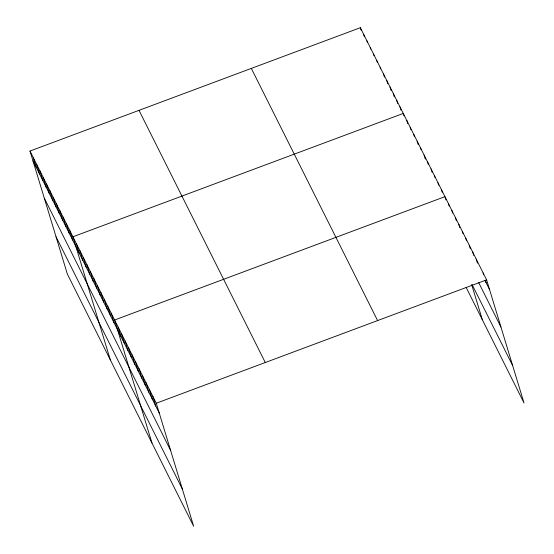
<?xml version="1.0" encoding="UTF-8"?>
<svg xmlns="http://www.w3.org/2000/svg" width="554" height="554" viewBox="0 0 554 554"><rect width="100%" height="100%" fill="white"/><g stroke="black" fill="none" stroke-linecap="round" stroke-linejoin="round"><path stroke-width="0.83" d="M29.992 151.048L156.27 403.222L193.665 526.3L67.387 274.126L29.992 151.048L360.335 27.7L486.613 279.874L524.008 402.952L466.129 287.374M156.27 403.222L486.613 279.874M484.958 280.421L489.591 289.666M478.566 282.36L500.948 327.054M472.133 284.666L512.651 365.571M251.322 68.405L377.599 320.579M139.006 110.343L265.283 362.517M32.97 160.84L159.247 413.014M44.327 198.228L170.604 450.402M56.03 236.745L182.308 488.919M483.136 272.935L483.635 274.569M485.373 280.282L486.114 282.734M476.198 259.064L477.437 263.15M472.721 252.132L473.712 255.401M469.252 245.2L470.242 248.462M465.776 238.262L466.523 240.713M462.306 231.33L463.047 233.774M458.83 224.391L459.827 227.659M455.36 217.459L456.351 220.727M451.884 210.527L452.632 212.971M448.415 203.588L449.156 206.04M445.935 199.918L444.938 196.656L114.595 320.004L151.99 443.082M471.689 284.687L482.333 319.734M441.469 189.717L442.21 192.169M437.999 182.785L438.74 185.237M434.523 175.853L435.022 177.481M431.054 168.915L432.044 172.183M427.577 161.983L428.325 164.427M424.108 155.044L425.347 159.13M420.631 148.112L421.13 149.746M417.162 141.18L418.152 144.442M413.686 134.241L414.434 136.693M410.216 127.309L410.957 129.754M406.74 120.37L407.737 123.639M404.011 115.89L403.27 113.438L72.927 236.787L110.322 359.865M399.967 106.846L400.957 110.108M396.664 100.246L397.654 103.515M393.361 93.654L394.358 96.915M390.058 87.054L391.055 90.323M386.754 80.462L387.752 83.73M383.458 73.869L384.448 77.131M380.155 67.269L380.646 68.904M376.852 60.677L377.343 62.311M373.548 54.084L374.04 55.712M370.245 47.485L370.744 49.119M366.942 40.892L367.441 42.526M363.639 34.293L364.387 36.744M360.335 27.7L361.083 30.151M152.793 396.283L155.771 406.082M149.324 389.351L152.302 399.143M145.847 382.412L148.825 392.211M142.378 375.48L145.356 385.272M138.902 368.542L141.879 378.34M135.432 361.61L138.41 371.409M131.963 354.678L134.934 364.47M128.486 347.739L131.464 357.538M125.017 340.807L127.988 350.599M121.541 333.868L124.518 343.667M118.071 326.936L121.049 336.735M111.125 313.065L114.103 322.864M107.649 306.133L110.627 315.925M104.18 299.195L107.157 308.993M100.71 292.263L103.681 302.062M97.234 285.331L100.212 295.123M93.764 278.392L96.735 288.191M90.288 271.46L93.266 281.252M86.819 264.521L89.79 274.32M83.342 257.589L86.32 267.388M79.873 250.657L82.851 260.449M76.397 243.718L79.374 253.517M69.624 230.187L72.602 239.986M66.321 223.594L69.298 233.393M63.017 217.002L65.995 226.794M59.714 210.402L62.692 220.201M56.411 203.81L59.389 213.609M53.108 197.217L56.086 207.009M49.812 190.618L52.782 200.416M46.508 184.025L49.479 193.817M43.205 177.425L46.183 187.224M39.902 170.833L42.88 180.632M36.599 164.24L39.576 174.032M33.295 157.641L36.273 167.44"/></g></svg>
